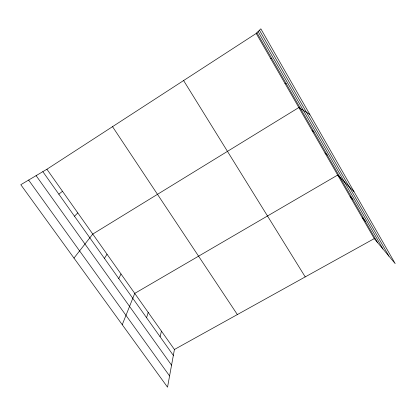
<?xml version="1.0" encoding="UTF-8"?>
<svg xmlns="http://www.w3.org/2000/svg" width="416" height="416" viewBox="0 0 416 416"><rect width="100%" height="100%" fill="white"/><g stroke="black" fill="none" stroke-linecap="round" stroke-linejoin="round"><path stroke-width="0.62" d="M46.904 169.244L174.424 349.482L167.528 387.182L20.8 184.704L46.904 169.244L256.209 33.441L260.842 28.818L395.2 263.624L374.254 238.607L256.209 33.441M160.077 336.736L161.444 331.131M146.557 317.704L148.216 312.437M122.247 324.693L134.748 293.394L337.683 175.053L353.98 191.584M118.742 278.538L121.02 273.993M104.426 258.378L107.032 254.223M73.98 258.086L92.768 234.068L298.839 107.541L309.8 114.379M74.49 216.221L77.787 212.893M58.828 194.168L62.504 191.287M174.424 349.482L374.254 238.607M270.728 58.682L271.788 58.583M284.934 83.372L286.322 83.871M312.052 130.504L314.044 132.09M325 153.005L327.267 155.095M350.116 196.659L352.908 199.696M362.305 217.838L365.342 221.322M28.631 180.066L169.582 375.96M36.104 175.64L171.553 365.186M42.838 171.652L173.342 355.415M112.528 126.667L237.359 314.564M183.602 80.548L305.224 276.905M259.444 30.217L388.924 256.131M258.112 31.543L382.933 248.971M256.922 32.729L377.525 242.512"/></g></svg>
